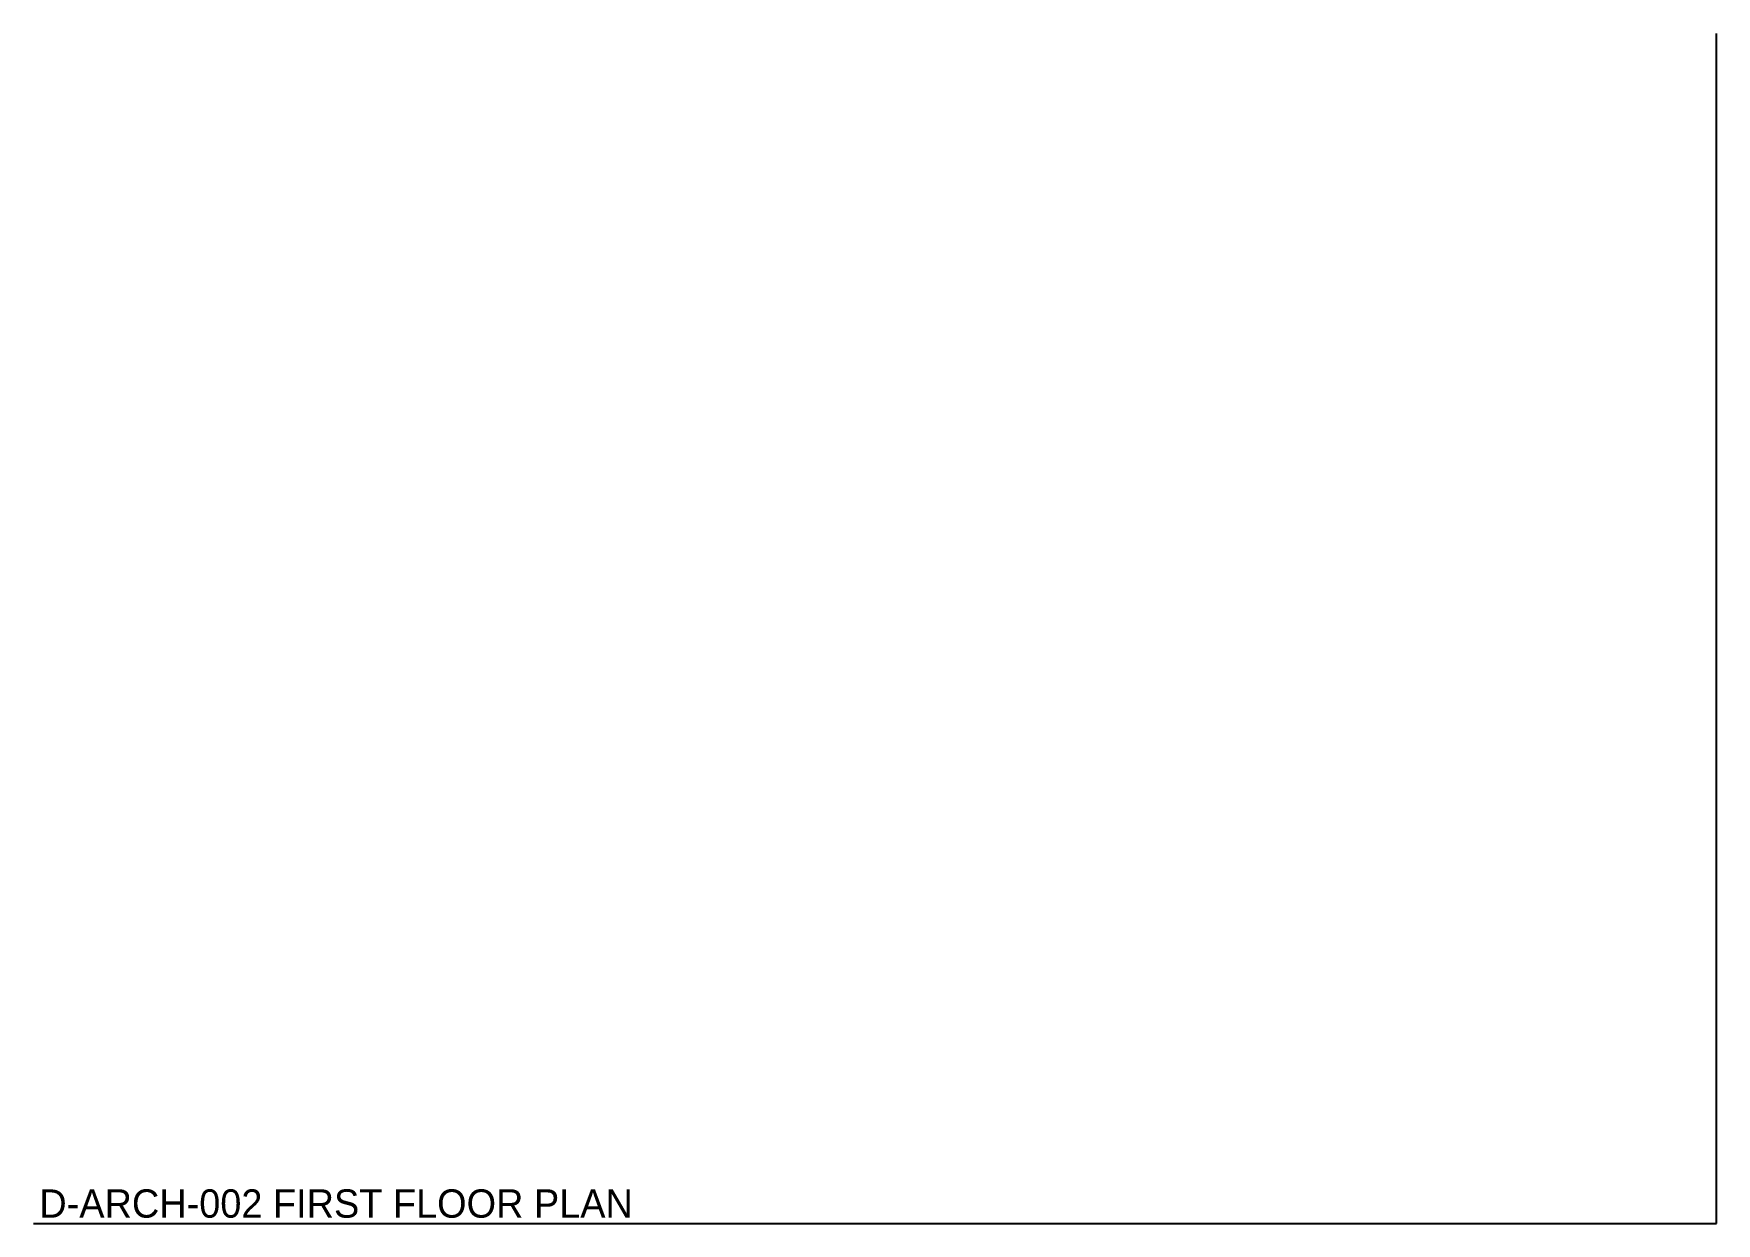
# Model space of a CAD drawing. Extents: x 0 to 29700, y 0 to 21000.
import ezdxf

# ---------------------------------------------------------------- set-up
doc = ezdxf.new("R2010")
doc.units = 0

msp = doc.modelspace()

# ---------------------------------------------------------------- linework, layer by layer
for p, q in [((29700, 0), (29700, 21000)), ((0, 0), (29700, 0))]:
    msp.add_line(p, q)

# ---------------------------------------------------------------- texts
msp.add_text('D-ARCH-002 FIRST FLOOR PLAN', height=500).set_placement((100, 100))

doc.saveas('drawing.dxf')
